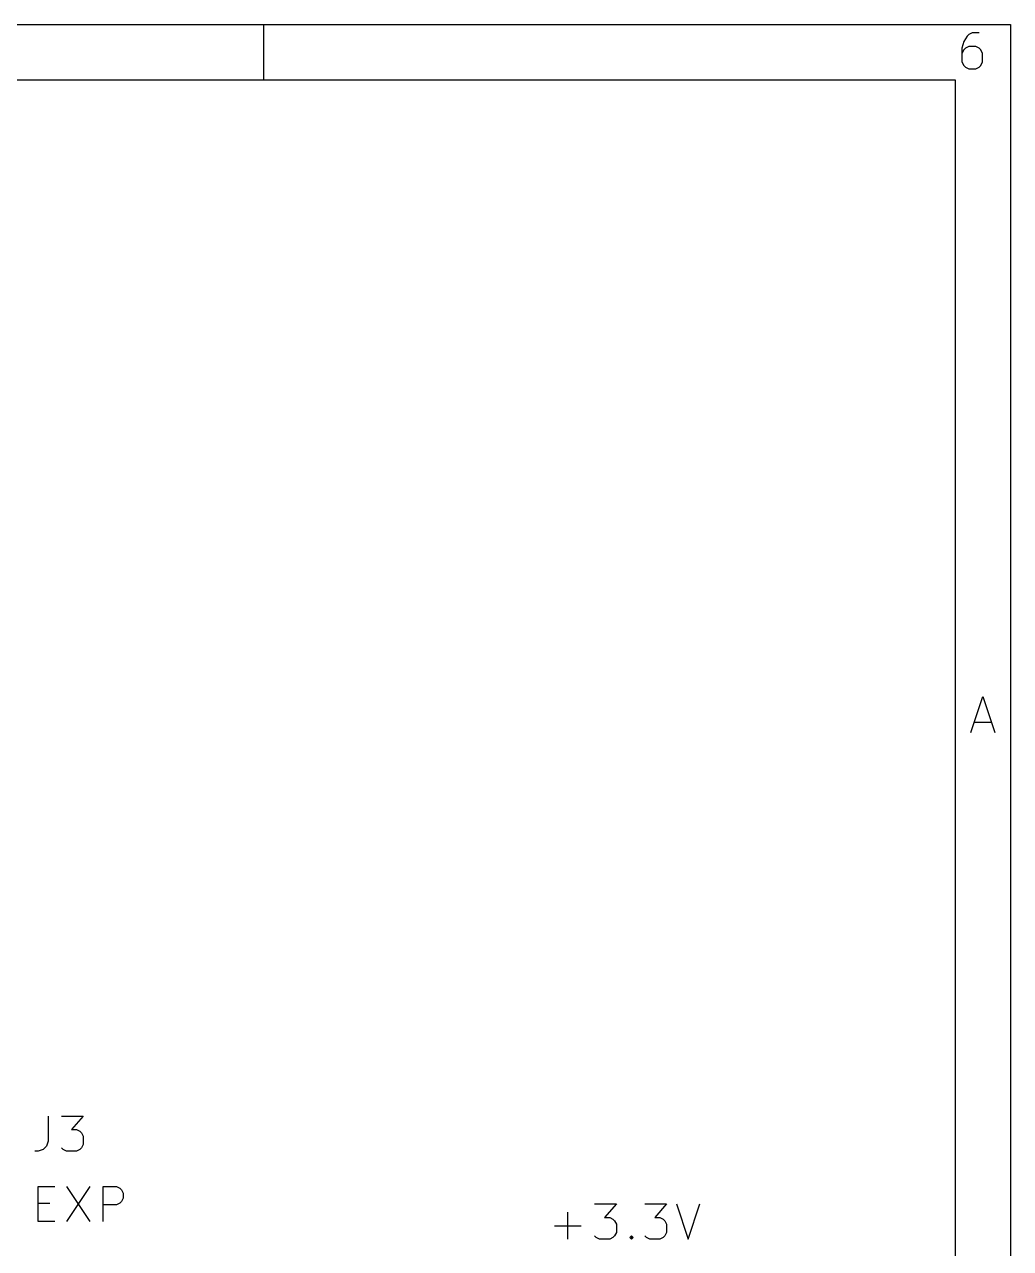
# Model space of a CAD drawing. Extents: x 0.4 to 11.3, y -7.9 to -0.4.
# Drawn here: x 9.895 to 11.299, y -2.137 to -0.394 of the extents above; entities that cross this region are included whole.
import ezdxf

# ---------------------------------------------------------------- set-up
doc = ezdxf.new("R2010")
doc.units = 0
doc.header["$MEASUREMENT"] = 0
doc.layers.add('CYAN2', color=4, linetype='CONTINUOUS')
doc.layers.add('RED2', color=1, linetype='CONTINUOUS')

msp = doc.modelspace()

# ---------------------------------------------------------------- linework, layer by layer
at = {"layer": 'CYAN2', "linetype": 'CONTINUOUS'}
for p, q in [((9.929, -1.94813), (9.929, -1.98385)), ((9.94805, -1.94813), (9.979, -1.94813)), ((9.979, -1.94813), (9.96233, -1.96718)), ((9.96233, -1.96718), (9.96948, -1.96718)), ((9.96948, -1.96718), (9.97424, -1.96956)), ((9.929, -1.98385), (9.92662, -1.99099)), ((9.97424, -1.96956), (9.97662, -1.97194)), ((9.97662, -1.97194), (9.979, -1.9767)), ((9.979, -1.9767), (9.979, -1.98861)), ((9.91472, -1.99813), (9.90996, -1.99813)), ((9.92186, -1.99575), (9.91472, -1.99813)), ((9.92662, -1.99099), (9.92186, -1.99575)), ((9.95043, -1.99575), (9.94805, -1.99337)), ((9.95519, -1.99813), (9.95043, -1.99575)), ((9.96948, -1.99813), (9.95519, -1.99813)), ((9.97424, -1.99575), (9.96948, -1.99813)), ((9.97662, -1.99337), (9.97424, -1.99575)), ((9.979, -1.98861), (9.97662, -1.99337)), ((9.91472, -2.09813), (9.91472, -2.04813)), ((9.91472, -2.04813), (9.93853, -2.04813)), ((9.95519, -2.04813), (9.98852, -2.09813)), ((9.98852, -2.04813), (9.95519, -2.09813)), ((10.0076, -2.09813), (10.0076, -2.04813)), ((10.0076, -2.04813), (10.0266, -2.04813)), ((10.0266, -2.04813), (10.0314, -2.05051)), ((10.0314, -2.05051), (10.0338, -2.05289)), ((10.0338, -2.05289), (10.0361, -2.05765)), ((9.91472, -2.07194), (9.93139, -2.07194)), ((10.0314, -2.07194), (10.0266, -2.07432)), ((10.0338, -2.06956), (10.0314, -2.07194)), ((10.0361, -2.0648), (10.0338, -2.06956)), ((10.0361, -2.05765), (10.0361, -2.0648)), ((10.7071, -2.07313), (10.7381, -2.07313)), ((10.7381, -2.07313), (10.7214, -2.09218)), ((10.7786, -2.07313), (10.8095, -2.07313)), ((10.8095, -2.07313), (10.7929, -2.09218)), ((10.8238, -2.07313), (10.8405, -2.12313)), ((10.8405, -2.12313), (10.8571, -2.07313)), ((10.0266, -2.07432), (10.0076, -2.07432)), ((10.669, -2.12313), (10.669, -2.08504)), ((9.93853, -2.09813), (9.91472, -2.09813)), ((10.65, -2.10408), (10.6881, -2.10408)), ((10.7214, -2.09218), (10.7286, -2.09218)), ((10.7286, -2.09218), (10.7333, -2.09456)), ((10.7333, -2.09456), (10.7357, -2.09694)), ((10.7357, -2.09694), (10.7381, -2.1017)), ((10.7381, -2.1017), (10.7381, -2.11361)), ((10.7929, -2.09218), (10.8, -2.09218)), ((10.8, -2.09218), (10.8048, -2.09456)), ((10.8048, -2.09456), (10.8071, -2.09694)), ((10.8071, -2.09694), (10.8095, -2.1017)), ((10.8095, -2.1017), (10.8095, -2.11361)), ((10.7095, -2.12075), (10.7071, -2.11837)), ((10.7143, -2.12313), (10.7095, -2.12075)), ((10.7286, -2.12313), (10.7143, -2.12313)), ((10.7333, -2.12075), (10.7286, -2.12313)), ((10.7357, -2.11837), (10.7333, -2.12075)), ((10.7381, -2.11361), (10.7357, -2.11837)), ((10.7571, -2.12075), (10.7595, -2.11837)), ((10.7595, -2.12313), (10.7571, -2.12075)), ((10.7595, -2.11837), (10.7619, -2.12075)), ((10.7595, -2.11837), (10.7595, -2.12313)), ((10.7619, -2.12075), (10.7595, -2.12313)), ((10.781, -2.12075), (10.7786, -2.11837)), ((10.7857, -2.12313), (10.781, -2.12075)), ((10.8, -2.12313), (10.7857, -2.12313)), ((10.8048, -2.12075), (10.8, -2.12313)), ((10.8071, -2.11837), (10.8048, -2.12075)), ((10.8095, -2.11361), (10.8071, -2.11837))]:
    msp.add_line(p, q, dxfattribs=at)
at = {"layer": 'RED2', "linetype": 'CONTINUOUS'}
for p, q in [((0.393701, -0.393701), (11.2993, -0.393701)), ((10.2362, -0.472441), (10.2362, -0.393701)), ((11.2993, -0.393701), (11.2993, -7.8743)), ((11.2327, -0.417756), (11.2302, -0.427504)), ((11.2375, -0.410445), (11.2327, -0.417756)), ((11.24, -0.408008), (11.2375, -0.410445)), ((11.2448, -0.405571), (11.24, -0.408008)), ((11.2546, -0.405571), (11.2448, -0.405571)), ((11.2302, -0.427504), (11.2302, -0.447)), ((11.2327, -0.429941), (11.2302, -0.434815)), ((11.2351, -0.427504), (11.2327, -0.429941)), ((11.24, -0.425067), (11.2351, -0.427504)), ((11.2497, -0.425067), (11.24, -0.425067)), ((11.2546, -0.427504), (11.2497, -0.425067)), ((11.257, -0.429941), (11.2546, -0.427504)), ((11.2595, -0.434815), (11.257, -0.429941)), ((11.2595, -0.447), (11.2595, -0.434815)), ((11.2302, -0.447), (11.2327, -0.451874)), ((11.2327, -0.451874), (11.2351, -0.454315)), ((11.2546, -0.454315), (11.257, -0.451874)), ((11.257, -0.451874), (11.2595, -0.447)), ((11.2351, -0.454315), (11.24, -0.456752)), ((11.24, -0.456752), (11.2497, -0.456752)), ((11.2497, -0.456752), (11.2546, -0.454315)), ((0.472441, -0.472441), (11.2206, -0.472441)), ((11.2206, -0.472441), (11.2206, -7.79556)), ((11.2429, -1.40163), (11.2599, -1.35045)), ((11.2599, -1.35045), (11.277, -1.40163)), ((11.2477, -1.38701), (11.2721, -1.38701))]:
    msp.add_line(p, q, dxfattribs=at)

doc.saveas('drawing.dxf')
